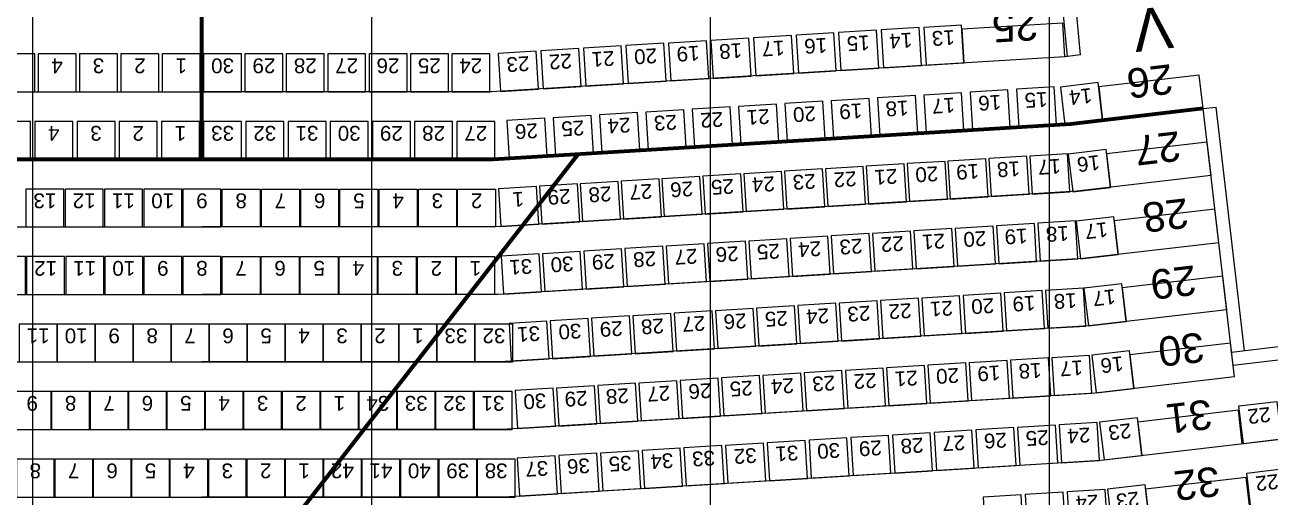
# Model space of a CAD drawing. Header units: millimetres. Extents: x -76108 to 202332, y 27411 to 140378.
# Drawn here: x 116655 to 131409, y 37132 to 42728 of the extents above; entities that cross this region are included whole.
import ezdxf
from ezdxf.enums import TextEntityAlignment as Align

# ---------------------------------------------------------------- set-up
doc = ezdxf.new("R2010")
doc.units = ezdxf.units.MM
doc.header["$LTSCALE"] = 100
for name, color, linetype in [('LINOR_HÄNG', 40, 'CONTINUOUS'), ('O-RADER', 252, 'CONTINUOUS'), ('O-RADNUMMER', 4, 'CONTINUOUS'), ('O-STOLAR', 1, 'CONTINUOUS'), ('O-STOLNUMMER', 7, 'CONTINUOUS'), ('O-TRAPPA', 254, 'CONTINUOUS'), ('P-RADER', 252, 'CONTINUOUS'), ('P-RADNUMMER', 4, 'CONTINUOUS'), ('P-STOLAR', 1, 'CONTINUOUS'), ('P-STOLNUMMER', 7, 'CONTINUOUS'), ('P-TRAPPA', 254, 'CONTINUOUS'), ('R-RADER', 252, 'CONTINUOUS'), ('R-STOLAR', 1, 'CONTINUOUS'), ('R-STOLNUMMER', 7, 'CONTINUOUS'), ('S-RADER', 252, 'CONTINUOUS'), ('S-STOLAR', 1, 'CONTINUOUS'), ('S-STOLNUMMER', 7, 'CONTINUOUS'), ('SEKTIONS_NR', 4, 'CONTINUOUS')]:
    doc.layers.add(name, color=color, linetype=linetype)
doc.layers.add('SEKTIONER', color=4, linetype='CONTINUOUS', lineweight=70)
doc.styles.add('ARIAL', font='arial.ttf')

msp = doc.modelspace()

# ---------------------------------------------------------------- linework, layer by layer
at = {"layer": 'LINOR_HÄNG'}
for p, q in [((116745.1, 137808.9), (116745.1, 30391.1)), ((120760.1, 137808.9), (120760.1, 30391.1)), ((124775.1, 137450.7), (124775.1, 30749.3)), ((128790.1, 136831.3), (128790.1, 31368.7))]:
    msp.add_line(p, q, dxfattribs=at)
at = {"layer": 'O-RADER'}
for p, q in [((128979.1, 42350.7), (122183.4, 41933.3)), ((129009, 42354.2), (128979.1, 42350.7)), ((122183.4, 41933.3), (118752.6, 41933.3)), ((130616.4, 41736.4), (129050.1, 41553.5)), ((129050.1, 41553.5), (122208, 41133.3)), ((122208, 41133.3), (118752.6, 41133.3))]:
    msp.add_line(p, q, dxfattribs=at)
at = {"layer": 'O-STOLAR'}
for points in [[(126745.7, 42664.4), (126296.6, 42636.8), (126324.1, 42187.6), (126773.3, 42215.2)], [(127249.8, 42695.3), (126800.6, 42667.7), (126828.2, 42218.6), (127277.3, 42246.2)], [(127753.8, 42726.3), (127304.7, 42698.7), (127332.2, 42249.5), (127781.4, 42277.1)], [(124225.5, 42509.6), (123776.3, 42482), (123803.9, 42032.8), (124253, 42060.4)], [(124729.5, 42540.5), (124280.4, 42513), (124307.9, 42063.8), (124757.1, 42091.4)], [(125233.6, 42571.5), (124784.4, 42543.9), (124812, 42094.8), (125261.1, 42122.3)], [(125737.6, 42602.5), (125288.5, 42574.9), (125316, 42125.7), (125765.2, 42153.3)], [(126241.7, 42633.4), (125792.5, 42605.8), (125820.1, 42156.7), (126269.2, 42184.3)], [(119222.4, 42383.3), (118772.4, 42383.3), (118772.4, 41933.3), (119222.4, 41933.3)], [(119712.4, 42383.3), (119262.4, 42383.3), (119262.4, 41933.3), (119712.4, 41933.3)], [(120202.4, 42383.3), (119752.4, 42383.3), (119752.4, 41933.3), (120202.4, 41933.3)], [(120692.4, 42383.3), (120242.4, 42383.3), (120242.4, 41933.3), (120692.4, 41933.3)], [(121182.4, 42383.3), (120732.4, 42383.3), (120732.4, 41933.3), (121182.4, 41933.3)], [(121672.4, 42383.3), (121222.4, 42383.3), (121222.4, 41933.3), (121672.4, 41933.3)], [(122162.4, 42383.3), (121712.4, 42383.3), (121712.4, 41933.3), (122162.4, 41933.3)], [(122713.3, 42416.7), (122264.1, 42389.1), (122291.7, 41940), (122740.9, 41967.6)], [(123217.4, 42447.7), (122768.2, 42420.1), (122795.8, 41970.9), (123244.9, 41998.5)], [(123721.4, 42478.6), (123272.3, 42451), (123299.8, 42001.9), (123749, 42029.5)], [(127754.7, 41924.8), (127305.6, 41897.3), (127333.2, 41448.1), (127782.3, 41475.7)], [(128303.7, 41958.6), (127854.6, 41931), (127882.1, 41481.8), (128331.3, 41509.4)], [(128852.7, 41992.3), (128403.5, 41964.7), (128431.1, 41515.5), (128880.3, 41543.1)], [(129372.4, 42044.2), (128925.4, 41992), (128977.6, 41545.1), (129424.5, 41597.3)], [(125009.9, 41756.3), (124560.8, 41728.7), (124588.3, 41279.5), (125037.5, 41307.1)], [(125558.9, 41790), (125109.7, 41762.4), (125137.3, 41313.2), (125586.5, 41340.8)], [(126107.8, 41823.7), (125658.7, 41796.1), (125686.3, 41346.9), (126135.4, 41374.5)], [(126656.8, 41857.4), (126207.7, 41829.8), (126235.2, 41380.7), (126684.4, 41408.2)], [(127205.8, 41891.1), (126756.6, 41863.5), (126784.2, 41414.4), (127233.4, 41442)], [(122814, 41621.4), (122364.9, 41593.8), (122392.5, 41144.6), (122841.6, 41172.2)], [(123363, 41655.1), (122913.9, 41627.5), (122941.4, 41178.4), (123390.6, 41205.9)], [(123912, 41688.8), (123462.8, 41661.2), (123490.4, 41212.1), (123939.6, 41239.7)], [(124460.9, 41722.5), (124011.8, 41694.9), (124039.4, 41245.8), (124488.5, 41273.4)], [(119222.6, 41583.3), (118772.6, 41583.3), (118772.6, 41133.3), (119222.6, 41133.3)], [(119722.6, 41583.3), (119272.6, 41583.3), (119272.6, 41133.3), (119722.6, 41133.3)], [(120222.6, 41583.3), (119772.6, 41583.3), (119772.6, 41133.3), (120222.6, 41133.3)], [(120722.6, 41583.3), (120272.6, 41583.3), (120272.6, 41133.3), (120722.6, 41133.3)], [(121222.6, 41583.3), (120772.6, 41583.3), (120772.6, 41133.3), (121222.6, 41133.3)], [(121722.6, 41583.3), (121272.6, 41583.3), (121272.6, 41133.3), (121722.6, 41133.3)], [(122222.6, 41583.3), (121772.6, 41583.3), (121772.6, 41133.3), (122222.6, 41133.3)]]:
    msp.add_lwpolyline(points, close=True, dxfattribs=at)
at = {"layer": 'O-TRAPPA'}
for p, q in [((129009, 42354.2), (128934.6, 43150.9)), ((129163, 42372.2), (129103, 43014.5)), ((129163, 42372.2), (129009, 42354.2))]:
    msp.add_line(p, q, dxfattribs=at)
for points in [[(128979.1, 42350.7), (128954.6, 42749.9), (127756.9, 42676.4), (127781.4, 42277.1)], [(130616.4, 41736.4), (130570.1, 42133.7), (129378.2, 41994.6), (129424.5, 41597.3)]]:
    msp.add_lwpolyline(points, dxfattribs=at)
at = {"layer": 'P-RADER'}
for p, q in [((130709.2, 40941.8), (129121.1, 40756.4)), ((129121.1, 40756.4), (122554.7, 40353.1)), ((130802, 40147.2), (129192, 39959.3)), ((129192, 39959.3), (122257.1, 39533.3)), ((122257.1, 39533.3), (121917.1, 39533.3)), ((130894.8, 39352.6), (129263, 39162.1)), ((129263, 39162.1), (122281.6, 38733.3)), ((122281.6, 38733.3), (121295, 38733.3)), ((130987.6, 38558), (129334, 38365)), ((129334, 38365), (122306.2, 37933.3)), ((136184.6, 38359.4), (129404.9, 37567.8)), ((122306.2, 37933.3), (120672.9, 37933.3)), ((129404.9, 37567.8), (122330.7, 37133.3)), ((122330.7, 37133.3), (120050.7, 37133.3))]:
    msp.add_line(p, q, dxfattribs=at)
at = {"layer": 'P-STOLAR'}
for points in [[(128525.8, 41170.7), (128076.6, 41143.1), (128104.2, 40693.9), (128553.4, 40721.5)], [(129009.9, 41200.4), (128560.7, 41172.8), (128588.3, 40723.7), (129037.5, 40751.3)], [(129465.1, 41249.6), (129018.2, 41197.4), (129070.4, 40750.5), (129517.3, 40802.7)], [(126105.3, 41022), (125656.2, 40994.4), (125683.8, 40545.3), (126132.9, 40572.9)], [(126589.4, 41051.8), (126140.3, 41024.2), (126167.9, 40575), (126617, 40602.6)], [(127073.5, 41081.5), (126624.4, 41053.9), (126652, 40604.8), (127101.1, 40632.3)], [(127557.6, 41111.2), (127108.5, 41083.6), (127136, 40634.5), (127585.2, 40662.1)], [(128041.7, 41141), (127592.5, 41113.4), (127620.1, 40664.2), (128069.3, 40691.8)], [(123684.9, 40873.4), (123235.8, 40845.8), (123263.3, 40396.6), (123712.5, 40424.2)], [(124169, 40903.1), (123719.8, 40875.5), (123747.4, 40426.4), (124196.6, 40453.9)], [(124653.1, 40932.8), (124203.9, 40905.2), (124231.5, 40456.1), (124680.7, 40483.7)], [(125137.2, 40962.6), (124688, 40935), (124715.6, 40485.8), (125164.8, 40513.4)], [(125621.3, 40992.3), (125172.1, 40964.7), (125199.7, 40515.6), (125648.8, 40543.1)], [(123200.8, 40843.6), (122751.7, 40816), (122779.3, 40366.9), (123228.4, 40394.5)], [(129557.9, 40455), (129111, 40402.8), (129163.1, 39955.9), (129610.1, 40008.1)], [(127148.5, 40284.6), (126699.4, 40257), (126727, 39807.9), (127176.1, 39835.4)], [(127637.6, 40314.6), (127188.5, 40287), (127216.1, 39837.9), (127665.2, 39865.5)], [(128126.7, 40344.7), (127677.6, 40317.1), (127705.1, 39867.9), (128154.3, 39895.5)], [(128615.8, 40374.7), (128166.6, 40347.1), (128194.2, 39898), (128643.4, 39925.6)], [(129104.9, 40404.7), (128655.7, 40377.2), (128683.3, 39928), (129132.4, 39955.6)], [(124703.2, 40134.4), (124254, 40106.8), (124281.6, 39657.7), (124730.7, 39685.2)], [(125192.2, 40164.4), (124743.1, 40136.8), (124770.7, 39687.7), (125219.8, 39715.3)], [(125681.3, 40194.5), (125232.2, 40166.9), (125259.7, 39717.7), (125708.9, 39745.3)], [(126170.4, 40224.5), (125721.2, 40196.9), (125748.8, 39747.8), (126198, 39775.4)], [(126659.5, 40254.6), (126210.3, 40227), (126237.9, 39777.8), (126687.1, 39805.4)], [(122746.8, 40014.2), (122297.7, 39986.7), (122325.3, 39537.5), (122774.4, 39565.1)], [(123235.9, 40044.3), (122786.8, 40016.7), (122814.4, 39567.5), (123263.5, 39595.1)], [(123725, 40074.3), (123275.8, 40046.7), (123303.4, 39597.6), (123752.6, 39625.2)], [(124214.1, 40104.4), (123764.9, 40076.8), (123792.5, 39627.6), (124241.7, 39655.2)], [(128220, 39548.9), (127770.9, 39521.3), (127798.5, 39072.2), (128247.6, 39099.7)], [(128709.1, 39578.9), (128259.9, 39551.3), (128287.5, 39102.2), (128736.7, 39129.8)], [(129198.2, 39609), (128749, 39581.4), (128776.6, 39132.2), (129225.8, 39159.8)], [(129650.7, 39660.4), (129203.7, 39608.2), (129255.9, 39161.3), (129702.9, 39213.5)], [(125774.6, 39398.7), (125325.5, 39371.1), (125353.1, 38922), (125802.2, 38949.5)], [(126263.7, 39428.7), (125814.6, 39401.2), (125842.1, 38952), (126291.3, 38979.6)], [(126752.8, 39458.8), (126303.6, 39431.2), (126331.2, 38982), (126780.4, 39009.6)], [(127241.9, 39488.8), (126792.7, 39461.2), (126820.3, 39012.1), (127269.5, 39039.7)], [(127730.9, 39518.9), (127281.8, 39491.3), (127309.4, 39042.1), (127758.5, 39069.7)], [(123329.2, 39248.5), (122880.1, 39220.9), (122907.7, 38771.8), (123356.8, 38799.4)], [(123818.3, 39278.5), (123369.2, 39251), (123396.8, 38801.8), (123845.9, 38829.4)], [(124307.4, 39308.6), (123858.2, 39281), (123885.8, 38831.8), (124335, 38859.4)], [(124796.5, 39338.6), (124347.3, 39311), (124374.9, 38861.9), (124824.1, 38889.5)], [(125285.6, 39368.7), (124836.4, 39341.1), (124864, 38891.9), (125313.1, 38919.5)], [(121987.5, 39183.3), (121537.5, 39183.3), (121537.5, 38733.3), (121987.5, 38733.3)], [(122437.5, 39183.3), (121987.5, 39183.3), (121987.5, 38733.3), (122437.5, 38733.3)], [(122840.2, 39218.5), (122391, 39190.9), (122418.6, 38741.7), (122867.7, 38769.3)], [(129271.2, 38811.9), (128822.1, 38784.4), (128849.6, 38335.2), (129298.8, 38362.8)], [(129743.5, 38865.8), (129296.5, 38813.6), (129348.7, 38366.7), (129795.7, 38418.9)], [(126825.8, 38661.8), (126376.7, 38634.2), (126404.2, 38185), (126853.4, 38212.6)], [(127314.9, 38691.8), (126865.7, 38664.2), (126893.3, 38215.1), (127342.5, 38242.6)], [(127804, 38721.8), (127354.8, 38694.2), (127382.4, 38245.1), (127831.6, 38272.7)], [(128293, 38751.9), (127843.9, 38724.3), (127871.5, 38275.1), (128320.6, 38302.7)], [(128782.1, 38781.9), (128333, 38754.3), (128360.6, 38305.2), (128809.7, 38332.8)], [(124380.4, 38511.6), (123931.3, 38484), (123958.9, 38034.8), (124408, 38062.4)], [(124869.5, 38541.6), (124420.3, 38514), (124447.9, 38064.9), (124897.1, 38092.4)], [(125358.6, 38571.6), (124909.4, 38544.1), (124937, 38094.9), (125386.2, 38122.5)], [(125847.7, 38601.7), (125398.5, 38574.1), (125426.1, 38124.9), (125875.2, 38152.5)], [(126336.7, 38631.7), (125887.6, 38604.1), (125915.2, 38155), (126364.3, 38182.6)], [(121061.6, 38383.3), (120611.6, 38383.3), (120611.6, 37933.3), (121061.6, 37933.3)], [(121516.6, 38383.3), (121066.6, 38383.3), (121066.6, 37933.3), (121516.6, 37933.3)], [(121971.6, 38383.3), (121521.6, 38383.3), (121521.6, 37933.3), (121971.6, 37933.3)], [(122426.6, 38383.3), (121976.6, 38383.3), (121976.6, 37933.3), (122426.6, 37933.3)], [(122913.2, 38421.4), (122464, 38393.9), (122491.6, 37944.7), (122940.8, 37972.3)], [(123402.3, 38451.5), (122953.1, 38423.9), (122980.7, 37974.7), (123429.9, 38002.3)], [(123891.3, 38481.5), (123442.2, 38453.9), (123469.8, 38004.8), (123918.9, 38032.4)], [(131040.4, 38211.8), (131487.4, 38264), (131539.6, 37817.1), (131092.6, 37764.9)], [(129836.3, 38071.2), (129389.3, 38019), (129441.5, 37572.1), (129888.5, 37624.3)], [(127877.1, 37924.8), (127428, 37897.2), (127455.6, 37448.1), (127904.7, 37475.7)], [(128371.2, 37955.2), (127922, 37927.6), (127949.6, 37478.4), (128398.8, 37506)], [(128865.3, 37985.5), (128416.1, 37957.9), (128443.7, 37508.8), (128892.9, 37536.4)], [(129359.3, 38015.9), (128910.2, 37988.3), (128937.8, 37539.1), (129386.9, 37566.7)], [(125406.8, 37773.1), (124957.6, 37745.5), (124985.2, 37296.4), (125434.4, 37323.9)], [(125900.9, 37803.4), (125451.7, 37775.8), (125479.3, 37326.7), (125928.4, 37354.3)], [(126394.9, 37833.8), (125945.8, 37806.2), (125973.4, 37357), (126422.5, 37384.6)], [(126889, 37864.1), (126439.8, 37836.5), (126467.4, 37387.4), (126916.6, 37415)], [(127383.1, 37894.5), (126933.9, 37866.9), (126961.5, 37417.7), (127410.6, 37445.3)], [(123430.5, 37651.7), (122981.4, 37624.1), (123008.9, 37175), (123458.1, 37202.6)], [(123924.6, 37682.1), (123475.4, 37654.5), (123503, 37205.3), (123952.2, 37232.9)], [(124418.6, 37712.4), (123969.5, 37684.8), (123997.1, 37235.7), (124446.2, 37263.2)], [(124912.7, 37742.7), (124463.6, 37715.2), (124491.1, 37266), (124940.3, 37293.6)], [(120643.4, 37583.3), (120193.4, 37583.3), (120193.4, 37133.3), (120643.4, 37133.3)], [(121098.4, 37583.3), (120648.4, 37583.3), (120648.4, 37133.3), (121098.4, 37133.3)], [(121553.4, 37583.3), (121103.4, 37583.3), (121103.4, 37133.3), (121553.4, 37133.3)], [(122008.4, 37583.3), (121558.4, 37583.3), (121558.4, 37133.3), (122008.4, 37133.3)], [(122463.4, 37583.3), (122013.4, 37583.3), (122013.4, 37133.3), (122463.4, 37133.3)], [(122936.4, 37621.4), (122487.3, 37593.8), (122514.9, 37144.6), (122964, 37172.2)], [(131133.2, 37417.2), (131580.2, 37469.4), (131632.4, 37022.5), (131185.4, 36970.3)], [(128956.9, 37189.6), (128507.8, 37162), (128535.4, 36712.9), (128984.5, 36740.5)], [(129456, 37220.3), (129006.8, 37192.7), (129034.4, 36743.5), (129483.6, 36771.1)], [(129929, 37276.6), (129482.1, 37224.4), (129534.3, 36777.5), (129981.2, 36829.7)], [(128457.9, 37159), (128008.7, 37131.4), (128036.3, 36682.2), (128485.4, 36709.8)]]:
    msp.add_lwpolyline(points, close=True, dxfattribs=at)
at = {"layer": 'P-TRAPPA'}
for p, q in [((130616.4, 41736.4), (130770.4, 41754.4)), ((130987.6, 38558), (130616.4, 41736.4)), ((131107.8, 38865.2), (130770.4, 41754.4)), ((134315.6, 39239.8), (130953.8, 38847.3)), ((134333.6, 39085.8), (130971.8, 38693.3))]:
    msp.add_line(p, q, dxfattribs=at)
for points in [[(130709.2, 40941.8), (130662.8, 41339.1), (129470.9, 41200), (129517.3, 40802.7)], [(130802, 40147.2), (130755.6, 40544.5), (129563.7, 40405.4), (129610.1, 40008.1)], [(130894.8, 39352.6), (130848.4, 39749.9), (129656.5, 39610.8), (129702.9, 39213.5)], [(130987.6, 38558), (130941.2, 38955.3), (129749.3, 38816.2), (129795.7, 38418.9)], [(131080.4, 37763.4), (131034, 38160.7), (129842.1, 38021.6), (129888.5, 37624.3)], [(131173.1, 36968.8), (131126.7, 37366.1), (129934.8, 37227), (129981.2, 36829.7)]]:
    msp.add_lwpolyline(points, dxfattribs=at)
at = {"layer": 'R-RADER'}
for p, q in [((115321.8, 41933.3), (118752.6, 41933.3)), ((115297.2, 41133.3), (118752.6, 41133.3))]:
    msp.add_line(p, q, dxfattribs=at)
at = {"layer": 'R-STOLAR'}
for points in [[(116772.4, 42383.3), (116322.4, 42383.3), (116322.4, 41933.3), (116772.4, 41933.3)], [(117262.4, 42383.3), (116812.4, 42383.3), (116812.4, 41933.3), (117262.4, 41933.3)], [(117752.4, 42383.3), (117302.4, 42383.3), (117302.4, 41933.3), (117752.4, 41933.3)], [(118242.4, 42383.3), (117792.4, 42383.3), (117792.4, 41933.3), (118242.4, 41933.3)], [(118732.4, 42383.3), (118282.4, 42383.3), (118282.4, 41933.3), (118732.4, 41933.3)], [(116722.6, 41583.3), (116272.6, 41583.3), (116272.6, 41133.3), (116722.6, 41133.3)], [(117222.6, 41583.3), (116772.6, 41583.3), (116772.6, 41133.3), (117222.6, 41133.3)], [(117722.6, 41583.3), (117272.6, 41583.3), (117272.6, 41133.3), (117722.6, 41133.3)], [(118222.6, 41583.3), (117772.6, 41583.3), (117772.6, 41133.3), (118222.6, 41133.3)], [(118722.6, 41583.3), (118272.6, 41583.3), (118272.6, 41133.3), (118722.6, 41133.3)]]:
    msp.add_lwpolyline(points, close=True, dxfattribs=at)
at = {"layer": 'S-RADER'}
for p, q in [((115272.7, 40333.3), (118752.6, 40333.3)), ((122232.5, 40333.3), (118752.6, 40333.3)), ((122554.7, 40353.1), (122232.5, 40333.3)), ((115248.1, 39533.3), (118752.6, 39533.3)), ((121917.1, 39533.3), (118752.6, 39533.3)), ((115223.6, 38733.3), (118752.6, 38733.3)), ((121295, 38733.3), (118752.6, 38733.3)), ((115199.1, 37933.3), (118752.6, 37933.3)), ((120672.9, 37933.3), (118752.6, 37933.3)), ((115174.5, 37133.3), (118752.6, 37133.3)), ((120050.7, 37133.3), (118752.6, 37133.3))]:
    msp.add_line(p, q, dxfattribs=at)
at = {"layer": 'S-STOLAR'}
for points in [[(117117.6, 40783.3), (116667.6, 40783.3), (116667.6, 40333.3), (117117.6, 40333.3)], [(117582.6, 40783.3), (117132.6, 40783.3), (117132.6, 40333.3), (117582.6, 40333.3)], [(118047.6, 40783.3), (117597.6, 40783.3), (117597.6, 40333.3), (118047.6, 40333.3)], [(118512.6, 40783.3), (118062.6, 40783.3), (118062.6, 40333.3), (118512.6, 40333.3)], [(118977.6, 40783.3), (118527.6, 40783.3), (118527.6, 40333.3), (118977.6, 40333.3)], [(118992.6, 40783.3), (119442.6, 40783.3), (119442.6, 40333.3), (118992.6, 40333.3)], [(119457.6, 40783.3), (119907.6, 40783.3), (119907.6, 40333.3), (119457.6, 40333.3)], [(119922.6, 40783.3), (120372.6, 40783.3), (120372.6, 40333.3), (119922.6, 40333.3)], [(120387.6, 40783.3), (120837.6, 40783.3), (120837.6, 40333.3), (120387.6, 40333.3)], [(120852.6, 40783.3), (121302.6, 40783.3), (121302.6, 40333.3), (120852.6, 40333.3)], [(121317.6, 40783.3), (121767.6, 40783.3), (121767.6, 40333.3), (121317.6, 40333.3)], [(121782.6, 40783.3), (122232.6, 40783.3), (122232.6, 40333.3), (121782.6, 40333.3)], [(122716.7, 40813.9), (122267.6, 40786.3), (122295.2, 40337.2), (122744.3, 40364.7)], [(116662.6, 39983.3), (116212.6, 39983.3), (116212.6, 39533.3), (116662.6, 39533.3)], [(117125.6, 39983.3), (116675.6, 39983.3), (116675.6, 39533.3), (117125.6, 39533.3)], [(117588.6, 39983.3), (117138.6, 39983.3), (117138.6, 39533.3), (117588.6, 39533.3)], [(118051.6, 39983.3), (117601.6, 39983.3), (117601.6, 39533.3), (118051.6, 39533.3)], [(118514.6, 39983.3), (118064.6, 39983.3), (118064.6, 39533.3), (118514.6, 39533.3)], [(118977.6, 39983.3), (118527.6, 39983.3), (118527.6, 39533.3), (118977.6, 39533.3)], [(118990.6, 39983.3), (119440.6, 39983.3), (119440.6, 39533.3), (118990.6, 39533.3)], [(119453.6, 39983.3), (119903.6, 39983.3), (119903.6, 39533.3), (119453.6, 39533.3)], [(119916.6, 39983.3), (120366.6, 39983.3), (120366.6, 39533.3), (119916.6, 39533.3)], [(120379.6, 39983.3), (120829.6, 39983.3), (120829.6, 39533.3), (120379.6, 39533.3)], [(120842.6, 39983.3), (121292.6, 39983.3), (121292.6, 39533.3), (120842.6, 39533.3)], [(121305.6, 39983.3), (121755.6, 39983.3), (121755.6, 39533.3), (121305.6, 39533.3)], [(121768.6, 39983.3), (122218.6, 39983.3), (122218.6, 39533.3), (121768.6, 39533.3)], [(117037.5, 39183.3), (116587.5, 39183.3), (116587.5, 38733.3), (117037.5, 38733.3)], [(117487.5, 39183.3), (117037.5, 39183.3), (117037.5, 38733.3), (117487.5, 38733.3)], [(117937.5, 39183.3), (117487.5, 39183.3), (117487.5, 38733.3), (117937.5, 38733.3)], [(118387.5, 39183.3), (117937.5, 39183.3), (117937.5, 38733.3), (118387.5, 38733.3)], [(118837.5, 39183.3), (118387.5, 39183.3), (118387.5, 38733.3), (118837.5, 38733.3)], [(119287.5, 39183.3), (118837.5, 39183.3), (118837.5, 38733.3), (119287.5, 38733.3)], [(119737.5, 39183.3), (119287.5, 39183.3), (119287.5, 38733.3), (119737.5, 38733.3)], [(120187.5, 39183.3), (119737.5, 39183.3), (119737.5, 38733.3), (120187.5, 38733.3)], [(120637.5, 39183.3), (120187.5, 39183.3), (120187.5, 38733.3), (120637.5, 38733.3)], [(121087.5, 39183.3), (120637.5, 39183.3), (120637.5, 38733.3), (121087.5, 38733.3)], [(121537.5, 39183.3), (121087.5, 39183.3), (121087.5, 38733.3), (121537.5, 38733.3)], [(116966.6, 38383.3), (116516.6, 38383.3), (116516.6, 37933.3), (116966.6, 37933.3)], [(117421.6, 38383.3), (116971.6, 38383.3), (116971.6, 37933.3), (117421.6, 37933.3)], [(117876.6, 38383.3), (117426.6, 38383.3), (117426.6, 37933.3), (117876.6, 37933.3)], [(118331.6, 38383.3), (117881.6, 38383.3), (117881.6, 37933.3), (118331.6, 37933.3)], [(118786.6, 38383.3), (118336.6, 38383.3), (118336.6, 37933.3), (118786.6, 37933.3)], [(119241.6, 38383.3), (118791.6, 38383.3), (118791.6, 37933.3), (119241.6, 37933.3)], [(119696.6, 38383.3), (119246.6, 38383.3), (119246.6, 37933.3), (119696.6, 37933.3)], [(120151.6, 38383.3), (119701.6, 38383.3), (119701.6, 37933.3), (120151.6, 37933.3)], [(120606.6, 38383.3), (120156.6, 38383.3), (120156.6, 37933.3), (120606.6, 37933.3)], [(117003.4, 37583.3), (116553.4, 37583.3), (116553.4, 37133.3), (117003.4, 37133.3)], [(117458.4, 37583.3), (117008.4, 37583.3), (117008.4, 37133.3), (117458.4, 37133.3)], [(117913.4, 37583.3), (117463.4, 37583.3), (117463.4, 37133.3), (117913.4, 37133.3)], [(118368.4, 37583.3), (117918.4, 37583.3), (117918.4, 37133.3), (118368.4, 37133.3)], [(118823.4, 37583.3), (118373.4, 37583.3), (118373.4, 37133.3), (118823.4, 37133.3)], [(119278.4, 37583.3), (118828.4, 37583.3), (118828.4, 37133.3), (119278.4, 37133.3)], [(119733.4, 37583.3), (119283.4, 37583.3), (119283.4, 37133.3), (119733.4, 37133.3)], [(120188.4, 37583.3), (119738.4, 37583.3), (119738.4, 37133.3), (120188.4, 37133.3)]]:
    msp.add_lwpolyline(points, close=True, dxfattribs=at)
at = {"layer": 'SEKTIONER'}
for p, q in [((118752.6, 41133.3), (118752.6, 58420.4)), ((130616.4, 41736.4), (129050.1, 41553.5)), ((129050.1, 41553.5), (122208, 41133.3)), ((114974.2, 30605.5), (123209.2, 41194.8)), ((122208, 41133.3), (115297.2, 41133.3))]:
    msp.add_line(p, q, dxfattribs=at)

# ---------------------------------------------------------------- texts
at = {"layer": 'O-RADNUMMER', "style": 'ARIAL'}
for s, rotation, p in [('25', 183.51463, (128648.4, 42900)), ('26', 186.65999, (130235.5, 42264.4))]:
    msp.add_text(s, height=350, rotation=rotation, dxfattribs=at).set_placement(p)
at = {"layer": 'O-STOLNUMMER', "style": 'ARIAL'}
for s, rotation, p in [('13', 183.51464, (127529.2, 42712.5)), ('18', 183.51464, (125009, 42557.7)), ('17', 183.51464, (125513, 42588.7)), ('16', 183.51464, (126017.1, 42619.6)), ('15', 183.51464, (126521.1, 42650.6)), ('14', 183.51464, (127025.2, 42681.5)), ('23', 183.51464, (122488.7, 42402.9)), ('22', 183.51464, (122992.8, 42433.9)), ('21', 183.51464, (123496.8, 42464.8)), ('20', 183.51464, (124000.9, 42495.8)), ('19', 183.51464, (124504.9, 42526.7)), ('30', 180, (118997.4, 42383.3)), ('29', 180, (119487.4, 42383.3)), ('28', 180, (119977.4, 42383.3)), ('27', 180, (120467.4, 42383.3)), ('26', 180, (120957.4, 42383.3)), ('25', 180, (121447.4, 42383.3)), ('24', 180, (121937.4, 42383.3)), ('15', 183.51464, (128628.1, 41978.5)), ('14', 186.65999, (129148.9, 42018.1)), ('20', 183.51464, (125883.3, 41809.9)), ('19', 183.51464, (126432.2, 41843.6)), ('18', 183.51464, (126981.2, 41877.3)), ('17', 183.51464, (127530.2, 41911)), ('16', 183.51464, (128079.1, 41944.8)), ('24', 183.51464, (123687.4, 41675)), ('23', 183.51464, (124236.4, 41708.7)), ('22', 183.51464, (124785.3, 41742.5)), ('21', 183.51464, (125334.3, 41776.2)), ('33', 180, (118997.6, 41583.3)), ('32', 180, (119497.6, 41583.3)), ('31', 180, (119997.6, 41583.3)), ('30', 180, (120497.6, 41583.3)), ('29', 180, (120997.6, 41583.3)), ('28', 180, (121497.6, 41583.3)), ('27', 180, (121997.6, 41583.3)), ('26', 183.51464, (122589.5, 41607.6)), ('25', 183.51464, (123138.4, 41641.3))]:
    msp.add_text(s, height=175, rotation=rotation, dxfattribs=at).set_placement(p, align=Align.BOTTOM_CENTER)
at = {"layer": 'P-RADNUMMER', "style": 'ARIAL'}
for s, p in [('27', (130328.3, 41469.8)), ('28', (130421.1, 40675.2)), ('29', (130513.9, 39880.6)), ('30', (130606.7, 39086)), ('31', (130699.4, 38291.4)), ('32', (130792.2, 37496.8))]:
    msp.add_text(s, height=350, rotation=186.65999, dxfattribs=at).set_placement(p)
at = {"layer": 'P-STOLNUMMER', "style": 'ARIAL'}
for s, rotation, p in [('16', 186.65999, (129241.7, 41223.5)), ('21', 183.51464, (126848.9, 41067.7)), ('20', 183.51464, (127333, 41097.4)), ('19', 183.51464, (127817.1, 41127.2)), ('18', 183.51464, (128301.2, 41156.9)), ('17', 183.51464, (128785.3, 41186.6)), ('26', 183.51464, (124428.5, 40919)), ('25', 183.51464, (124912.6, 40948.8)), ('24', 183.51464, (125396.7, 40978.5)), ('23', 183.51464, (125880.8, 41008.2)), ('22', 183.51464, (126364.9, 41038)), ('29', 183.51464, (122976.2, 40829.8)), ('28', 183.51464, (123460.3, 40859.6)), ('27', 183.51464, (123944.4, 40889.3)), ('20', 183.51464, (127902.1, 40330.9)), ('19', 183.51464, (128391.2, 40360.9)), ('18', 183.51464, (128880.3, 40391)), ('17', 186.65999, (129334.4, 40428.9)), ('25', 183.51464, (125456.7, 40180.7)), ('24', 183.51464, (125945.8, 40210.7)), ('23', 183.51464, (126434.9, 40240.8)), ('22', 183.51464, (126924, 40270.8)), ('21', 183.51464, (127413, 40300.8)), ('30', 183.51464, (123011.3, 40030.5)), ('29', 183.51464, (123500.4, 40060.5)), ('28', 183.51464, (123989.5, 40090.6)), ('27', 183.51464, (124478.6, 40120.6)), ('26', 183.51464, (124967.7, 40150.6)), ('31', 183.51464, (122522.3, 40000.4)), ('18', 183.51464, (128973.6, 39595.2)), ('17', 186.65999, (129427.2, 39634.3)), ('23', 183.51464, (126528.2, 39445)), ('22', 183.51464, (127017.3, 39475)), ('21', 183.51464, (127506.4, 39505.1)), ('20', 183.51464, (127995.4, 39535.1)), ('19', 183.51464, (128484.5, 39565.1)), ('28', 183.51464, (124082.8, 39294.8)), ('27', 183.51464, (124571.9, 39324.8)), ('26', 183.51464, (125061, 39354.9)), ('25', 183.51464, (125550.1, 39384.9)), ('24', 183.51464, (126039.1, 39414.9)), ('33', 180, (121762.5, 39183.3)), ('32', 180, (122212.5, 39183.3)), ('31', 183.51464, (122615.6, 39204.7)), ('30', 183.51464, (123104.7, 39234.7)), ('29', 183.51464, (123593.7, 39264.8)), ('20', 183.51464, (127579.4, 38708)), ('19', 183.51464, (128068.5, 38738.1)), ('18', 183.51464, (128557.6, 38768.1)), ('17', 183.51464, (129046.6, 38798.2)), ('16', 186.65999, (129520, 38839.7)), ('25', 183.51464, (125134, 38557.8)), ('24', 183.51464, (125623.1, 38587.9)), ('23', 183.51464, (126112.2, 38617.9)), ('22', 183.51464, (126601.2, 38648)), ('21', 183.51464, (127090.3, 38678)), ('30', 183.51464, (122688.6, 38407.7)), ('29', 183.51464, (123177.7, 38437.7)), ('28', 183.51464, (123666.8, 38467.7)), ('27', 183.51464, (124155.8, 38497.8)), ('26', 183.51464, (124644.9, 38527.8)), ('34', 180, (120836.6, 38383.3)), ('33', 180, (121291.6, 38383.3)), ('32', 180, (121746.6, 38383.3)), ('31', 180, (122201.6, 38383.3)), ('22', 186.65999, (131263.9, 38237.9)), ('25', 183.51464, (128640.7, 37971.7)), ('24', 183.51464, (129134.8, 38002.1)), ('23', 186.65999, (129612.8, 38045.1)), ('30', 183.51464, (126170.3, 37820)), ('29', 183.51464, (126664.4, 37850.3)), ('28', 183.51464, (127158.5, 37880.7)), ('27', 183.51464, (127652.6, 37911)), ('26', 183.51464, (128146.6, 37941.4)), ('34', 183.51464, (124194.1, 37698.6)), ('33', 183.51464, (124688.1, 37729)), ('32', 183.51464, (125182.2, 37759.3)), ('31', 183.51464, (125676.3, 37789.6)), ('42', 180, (120418.4, 37583.3)), ('41', 180, (120873.4, 37583.3)), ('40', 180, (121328.4, 37583.3)), ('39', 180, (121783.4, 37583.3)), ('38', 180, (122238.4, 37583.3)), ('37', 183.51464, (122711.9, 37607.6)), ('36', 183.51464, (123205.9, 37637.9)), ('35', 183.51464, (123700, 37668.3)), ('22', 186.65999, (131356.7, 37443.3)), ('23', 186.65999, (129705.9, 37235.6)), ('24', 183.51464, (129231.4, 37206.5))]:
    msp.add_text(s, height=175, rotation=rotation, dxfattribs=at).set_placement(p, align=Align.BOTTOM_CENTER)
at = {"layer": 'R-STOLNUMMER', "style": 'ARIAL'}
for s, p in [('4', (117037.4, 42383.3)), ('3', (117527.4, 42383.3)), ('2', (118017.4, 42383.3)), ('1', (118507.4, 42383.3)), ('4', (116997.6, 41583.3)), ('3', (117497.6, 41583.3)), ('2', (117997.6, 41583.3)), ('1', (118497.6, 41583.3))]:
    msp.add_text(s, height=175, rotation=180, dxfattribs=at).set_placement(p, align=Align.BOTTOM_CENTER)
at = {"layer": 'S-STOLNUMMER', "style": 'ARIAL'}
for s, rotation, p in [('13', 180, (116892.6, 40783.3)), ('12', 180, (117357.6, 40783.3)), ('11', 180, (117822.6, 40783.3)), ('10', 180, (118287.6, 40783.3)), ('9', 180, (118752.6, 40783.3)), ('8', 180, (119217.6, 40783.3)), ('7', 180, (119682.6, 40783.3)), ('6', 180, (120147.6, 40783.3)), ('5', 180, (120612.6, 40783.3)), ('4', 180, (121077.6, 40783.3)), ('3', 180, (121542.6, 40783.3)), ('2', 180, (122007.6, 40783.3)), ('1', 183.51464, (122492.2, 40800.1)), ('12', 180, (116900.6, 39983.3)), ('11', 180, (117363.6, 39983.3)), ('10', 180, (117826.6, 39983.3)), ('9', 180, (118289.6, 39983.3)), ('8', 180, (118752.6, 39983.3)), ('7', 180, (119215.6, 39983.3)), ('6', 180, (119678.6, 39983.3)), ('5', 180, (120141.6, 39983.3)), ('4', 180, (120604.6, 39983.3)), ('3', 180, (121067.6, 39983.3)), ('2', 180, (121530.6, 39983.3)), ('1', 180, (121993.6, 39983.3)), ('11', 180, (116812.5, 39183.3)), ('10', 180, (117262.5, 39183.3)), ('9', 180, (117712.5, 39183.3)), ('8', 180, (118162.5, 39183.3)), ('7', 180, (118612.5, 39183.3)), ('6', 180, (119062.5, 39183.3)), ('5', 180, (119512.5, 39183.3)), ('4', 180, (119962.5, 39183.3)), ('3', 180, (120412.5, 39183.3)), ('2', 180, (120862.5, 39183.3)), ('1', 180, (121312.5, 39183.3)), ('9', 180, (116741.6, 38383.3)), ('8', 180, (117196.6, 38383.3)), ('7', 180, (117651.6, 38383.3)), ('6', 180, (118106.6, 38383.3)), ('5', 180, (118561.6, 38383.3)), ('4', 180, (119016.6, 38383.3)), ('3', 180, (119471.6, 38383.3)), ('2', 180, (119926.6, 38383.3)), ('1', 180, (120381.6, 38383.3)), ('8', 180, (116778.4, 37583.3)), ('7', 180, (117233.4, 37583.3)), ('6', 180, (117688.4, 37583.3)), ('5', 180, (118143.4, 37583.3)), ('4', 180, (118598.4, 37583.3)), ('3', 180, (119053.4, 37583.3)), ('2', 180, (119508.4, 37583.3)), ('1', 180, (119963.4, 37583.3))]:
    msp.add_text(s, height=175, rotation=rotation, dxfattribs=at).set_placement(p, align=Align.BOTTOM_CENTER)
at = {"layer": 'SEKTIONS_NR', "style": 'ARIAL'}
msp.add_text('V', height=500, rotation=186.66, dxfattribs=at).set_placement((130220, 42955.7))

doc.saveas('drawing.dxf')
